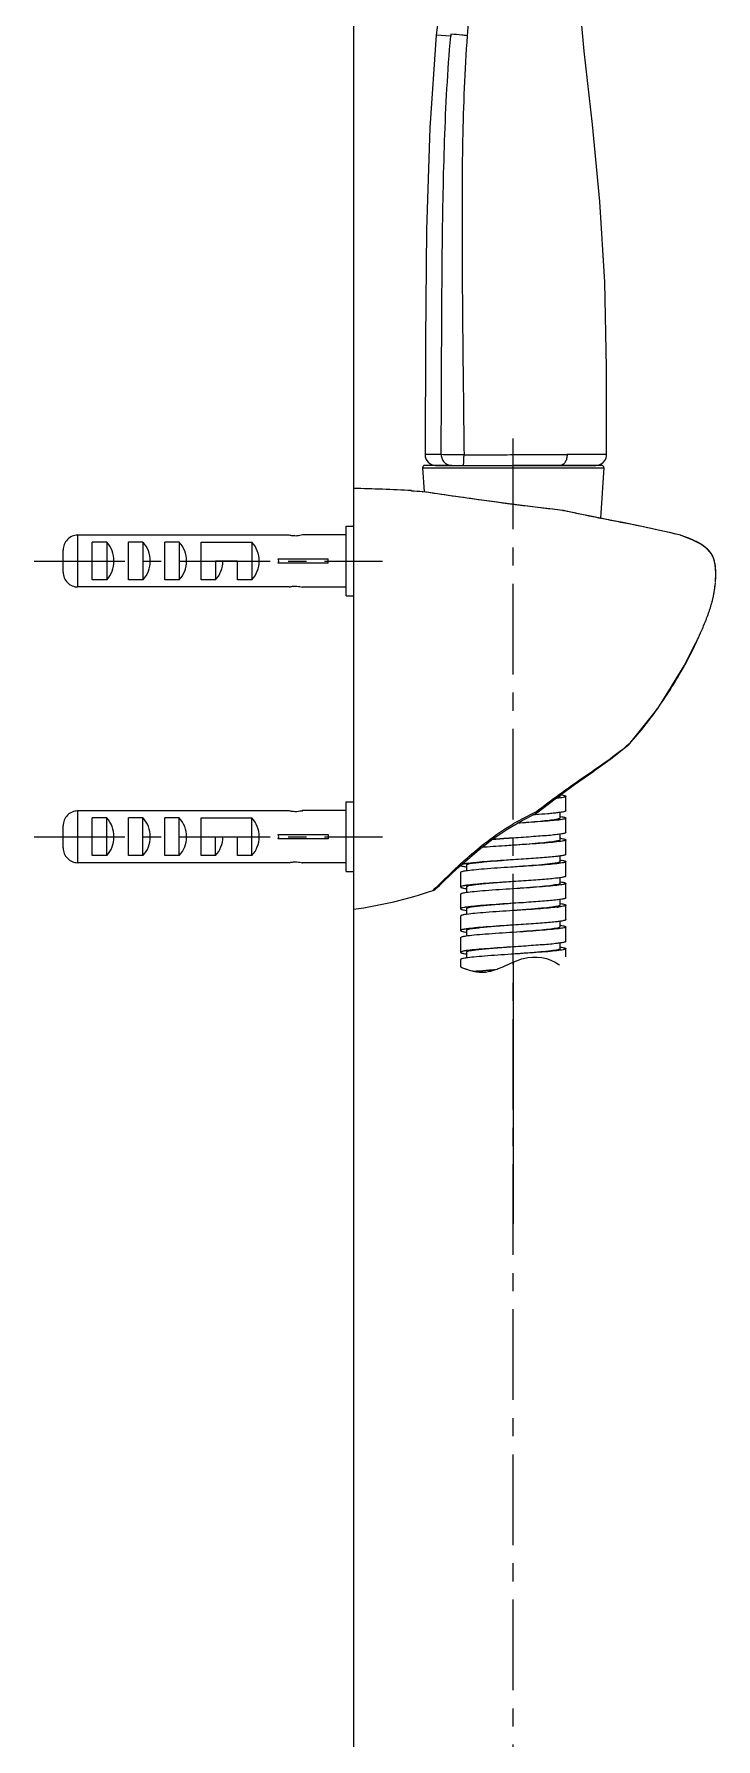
# Model space of a CAD drawing. Extents: x 300 to 2828, y 64 to 1916.
# Drawn here: x 938.7 to 1032.6, y 743.7 to 978.6 of the extents above; entities that cross this region are included whole.
import ezdxf

# ---------------------------------------------------------------- set-up
doc = ezdxf.new("R2010")
doc.units = 0
doc.header["$LTSCALE"] = 10
doc.header["$MEASUREMENT"] = 0
doc.linetypes.add('CENTER', pattern=[2, 1.25, -0.25, 0.25, -0.25])
doc.layers.get('0').update_dxf_attribs({"linetype": 'CONTINUOUS'})
for name, color, linetype in [('1', 7, 'CONTINUOUS'), ('DEF_LAYER_ASSEM_MEMBER', 7, 'CONTINUOUS'), ('DEFAULT_1', 7, 'CENTER'), ('MEMBER', 7, 'CONTINUOUS')]:
    doc.layers.add(name, color=color, linetype=linetype)

msp = doc.modelspace()

# ---------------------------------------------------------------- linework, layer by layer
msp.add_line((982.65, 1167.32), (982.65, 376.14))
at = {"layer": '1', "color": 1, "linetype": 'CENTER', "lineweight": 5}
msp.add_line((1004.65, 510.37), (1004.65, 923.17), dxfattribs=at)
at = {"layer": 'DEF_LAYER_ASSEM_MEMBER', "color": 9, "linetype": 'Continuous'}
for p, q in [((996.05, 978.31), (994.04, 978.49)), ((996.07, 978.62), (996.04, 978.31)), ((992.17, 918.85), (1017.13, 918.85)), ((994.73, 920.66), (992.51, 920.66)), ((992.21, 915.54), (992.13, 915.55)), ((1011.5, 912.96), (1011.45, 912.97)), ((1011.5, 912.96), (1011.46, 912.97)), ((1011.5, 912.96), (1011.56, 912.96)), ((1011.55, 912.95), (1011.5, 912.96)), ((1027.78, 909.52), (1027.7, 909.55)), ((1027.78, 909.52), (1027.7, 909.54)), ((1027.78, 909.52), (1027.78, 909.52)), ((1028.17, 891.46), (1028.24, 891.58)), ((1020.67, 880.85), (1020.7, 880.83)), ((1004.55, 869.7), (1004.59, 869.73)), ((1004.67, 869.78), (1004.72, 869.8)), ((1007.72, 871.36), (1007.79, 871.42)), ((997.62, 864.46), (997.69, 864.53)), ((997.69, 864.53), (997.74, 864.57)), ((997.74, 864.57), (997.81, 864.63)), ((993.63, 860.6), (993.91, 860.89)), ((993.91, 860.89), (994.01, 860.99))]:
    msp.add_line(p, q, dxfattribs=at)
at = {"layer": 'DEF_LAYER_ASSEM_MEMBER', "color": 7, "linetype": 'Continuous'}
for p, q in [((992.17, 918.85), (992.4, 915.51)), ((994.01, 919.17), (992.47, 919.17)), ((994.01, 919.16), (1016.01, 919.18)), ((996.17, 919.16), (994.01, 919.16)), ((1016.83, 919.17), (1004.61, 919.17)), ((1016.01, 919.18), (1016.39, 919.23)), ((1016.39, 919.23), (1016.74, 919.37)), ((1017.13, 918.85), (1016.65, 911.89)), ((982.65, 915.99), (982.65, 857.99)), ((990.65, 915.64), (990.65, 915.71)), ((992.13, 915.55), (992.22, 915.54)), ((993.04, 915.42), (992.22, 915.54)), ((1024.23, 910.36), (1022.14, 910.8)), ((1027.7, 909.55), (1026.12, 909.93)), ((1027.7, 909.55), (1027.7, 909.55)), ((1032.41, 902.22), (1032.42, 902.32)), ((1032.42, 902.32), (1032.44, 902.43)), ((1032.43, 902.37), (1032.44, 902.48)), ((1032.44, 902.48), (1032.46, 902.6)), ((1032.44, 902.43), (1032.45, 902.54)), ((1032.45, 902.54), (1032.47, 902.66)), ((1032.47, 902.66), (1032.48, 902.76)), ((1032.48, 902.76), (1032.49, 902.87)), ((1032.49, 902.87), (1032.5, 902.96)), ((1032.49, 902.87), (1032.49, 902.89)), ((1031.92, 899.95), (1031.95, 900.05)), ((1032.25, 901.29), (1032.27, 901.37)), ((1032.37, 901.98), (1032.38, 902.05)), ((1032.37, 901.95), (1032.37, 901.98)), ((1032.39, 902.1), (1032.41, 902.22)), ((1031.77, 899.44), (1031.8, 899.54)), ((1030.05, 895.18), (1030.15, 895.41)), ((1030.15, 895.41), (1030.32, 895.79)), ((1030.32, 895.79), (1030.45, 896.08)), ((1030.45, 896.08), (1030.54, 896.27)), ((1030.54, 896.27), (1030.62, 896.47)), ((1030.62, 896.47), (1030.71, 896.67)), ((1030.71, 896.67), (1030.79, 896.87)), ((1030.79, 896.87), (1030.88, 897.07)), ((1030.88, 897.07), (1031, 897.38)), ((1030.05, 895.18), (1030.05, 895.19)), ((1020.61, 880.74), (1020.61, 880.74)), ((1011.1, 873.57), (1011.1, 873.73)), ((1011.9, 871.57), (1011.9, 873.57)), ((1007.72, 871.03), (1007.37, 871)), ((1007.89, 871.29), (1007.89, 871.29)), ((1011.1, 870.57), (1011.1, 871.35)), ((1011.9, 868.57), (1011.9, 870.57)), ((1004.67, 867.82), (1004.65, 867.82)), ((1011.1, 867.57), (1011.1, 868.35)), ((1011.9, 865.57), (1011.9, 867.57)), ((997.02, 863.7), (998.34, 864.88)), ((1004.65, 866.82), (1004.63, 866.82)), ((1004.67, 866.82), (1004.65, 866.82)), ((1004.67, 864.82), (1004.65, 864.82)), ((1011.1, 864.57), (1011.1, 865.35)), ((1011.11, 864.79), (1011.13, 864.79)), ((1011.13, 864.79), (1011.15, 864.79)), ((997.4, 863.07), (997.4, 861.07)), ((998.2, 864.07), (998.2, 863.29)), ((1004.65, 863.82), (1004.32, 863.8)), ((1004.67, 863.82), (1004.65, 863.82)), ((1011.1, 861.57), (1011.1, 862.34)), ((1011.9, 862.57), (1011.9, 864.57)), ((997.4, 860.07), (997.4, 858.07)), ((998.2, 861.07), (998.2, 860.29)), ((1004.65, 860.82), (1004.63, 860.82)), ((1004.67, 861.82), (1004.65, 861.82)), ((1004.67, 860.82), (1004.65, 860.82)), ((1011.9, 859.57), (1011.9, 861.57)), ((998.2, 858.07), (998.2, 857.29)), ((1004.65, 857.82), (1004.63, 857.82)), ((1004.67, 858.82), (1004.65, 858.82)), ((1004.67, 857.82), (1004.65, 857.82)), ((1011.1, 858.57), (1011.1, 859.35)), ((1011.9, 856.57), (1011.9, 858.57)), ((997.4, 857.07), (997.4, 855.07)), ((998.24, 855.3), (998.22, 855.3)), ((1004.67, 855.82), (1004.65, 855.82)), ((1010.93, 855.32), (1010.91, 855.32)), ((1011.1, 855.57), (1011.1, 856.35)), ((1011.9, 853.57), (1011.9, 855.57)), ((997.4, 854.07), (997.4, 852.07)), ((998.2, 855.07), (998.2, 854.29)), ((1004.65, 854.82), (1004.63, 854.82)), ((1004.67, 854.82), (1004.65, 854.82)), ((1011.1, 852.57), (1011.1, 853.35)), ((997.4, 851.07), (997.4, 850.05)), ((998.2, 852.07), (998.2, 851.29)), ((1004.65, 851.82), (1004.35, 851.8)), ((1004.67, 852.82), (1004.65, 852.82)), ((1011.11, 852.79), (1011.13, 852.79)), ((1011.13, 852.79), (1011.15, 852.79)), ((1011.9, 851.43), (1011.9, 852.57)), ((1002.1, 849.65), (1002, 849.64)), ((1003.5, 850.2), (1003.52, 850.21))]:
    msp.add_line(p, q, dxfattribs=at)
at = {"layer": 'DEF_LAYER_ASSEM_MEMBER', "color": 4, "linetype": 'Continuous'}
msp.add_line((1004.65, 850.7), (1004.65, 814.65), dxfattribs=at)
at = {"layer": 'DEF_LAYER_ASSEM_MEMBER', "color": 7, "linetype": 'Continuous'}
for points in [[(1001.32, 1019.85), (998.73, 1008.62), (996.76, 997.8), (995.23, 987.67), (994.04, 978.49)], [(1017.51, 920.68), (1017.5, 932.65), (1017.27, 944.41), (1016.59, 955.56), (1015.56, 966.16), (1014.41, 976.25), (1013.55, 985.86), (1013.44, 995.08), (1014.18, 1003.94), (1015.76, 1012.48), (1017.75, 1019.16)], [(994.04, 978.49), (993.15, 965.71), (992.72, 951.63), (992.55, 936.53), (992.51, 920.66)], [(1016.74, 919.37), (1017.04, 919.58), (1017.27, 919.86), (1017.43, 920.18), (1017.5, 920.53), (1017.51, 920.68)], [(1011.45, 912.97), (1009.69, 913.17), (1007.65, 913.42), (1005.53, 913.69), (1003.39, 913.97), (1001.28, 914.25), (999.26, 914.53), (997.38, 914.8), (995.69, 915.04), (993.04, 915.42)], [(1022.15, 910.8), (1019.97, 911.24), (1017.74, 911.67), (1015.53, 912.12), (1013.41, 912.56), (1011.55, 912.96)], [(1022.14, 910.8), (1019.95, 911.24), (1017.72, 911.68), (1016.65, 911.89)], [(1027.7, 909.55), (1026.13, 909.93), (1024.21, 910.36)], [(1032.5, 903.02), (1032.56, 904.38), (1032.46, 905.46), (1032.26, 906.32), (1031.94, 907), (1031.39, 907.64), (1030.57, 908.27), (1029.4, 908.89), (1027.78, 909.52)], [(1029.39, 908.89), (1029.38, 908.9), (1027.78, 909.52)], [(1031.83, 899.65), (1031.86, 899.75), (1031.89, 899.85), (1031.92, 899.95)], [(1031.95, 900.05), (1031.98, 900.15), (1032.01, 900.25), (1032.03, 900.34), (1032.06, 900.44), (1032.08, 900.54), (1032.11, 900.63), (1032.13, 900.73), (1032.15, 900.82), (1032.17, 900.92)], [(1031.95, 900.05), (1031.98, 900.15), (1032.01, 900.25), (1032.03, 900.34), (1032.06, 900.44), (1032.08, 900.54), (1032.11, 900.64), (1032.13, 900.73), (1032.15, 900.83)], [(1032.17, 900.92), (1032.2, 901.01), (1032.22, 901.1), (1032.23, 901.19), (1032.25, 901.29)], [(1032.17, 900.92), (1032.2, 901.01), (1032.22, 901.1), (1032.23, 901.2)], [(1032.25, 901.28), (1032.27, 901.37), (1032.29, 901.46)], [(1032.29, 901.46), (1032.3, 901.55), (1032.32, 901.63), (1032.33, 901.71), (1032.35, 901.8), (1032.36, 901.88), (1032.37, 901.95)], [(1032.29, 901.46), (1032.3, 901.55), (1032.32, 901.63), (1032.33, 901.71), (1032.35, 901.8), (1032.36, 901.88)], [(1032.37, 901.98), (1032.38, 902), (1032.4, 902.17)], [(1032.37, 901.95), (1032.38, 902.02), (1032.39, 902.12)], [(1031, 897.38), (1031.05, 897.48), (1031.09, 897.58), (1031.13, 897.68), (1031.17, 897.79)], [(1031, 897.38), (1031.05, 897.48), (1031.09, 897.58), (1031.13, 897.68)], [(1031.17, 897.79), (1031.21, 897.89), (1031.25, 897.99), (1031.29, 898.1), (1031.33, 898.2), (1031.37, 898.3), (1031.41, 898.41), (1031.45, 898.51), (1031.48, 898.62), (1031.52, 898.72), (1031.56, 898.82), (1031.6, 898.93), (1031.63, 899.03), (1031.67, 899.13), (1031.7, 899.24), (1031.73, 899.34), (1031.77, 899.44)], [(1031.17, 897.79), (1031.21, 897.89), (1031.25, 897.99), (1031.29, 898.1), (1031.33, 898.2), (1031.37, 898.3), (1031.41, 898.41), (1031.45, 898.51), (1031.49, 898.62), (1031.52, 898.72), (1031.56, 898.82), (1031.6, 898.93), (1031.63, 899.03), (1031.67, 899.13), (1031.7, 899.24), (1031.73, 899.34)], [(1031.77, 899.44), (1031.8, 899.54), (1031.83, 899.65)], [(1031.83, 899.65), (1031.86, 899.75), (1031.89, 899.85)], [(1020.7, 880.83), (1024.55, 885.66), (1028.2, 891.5), (1030.05, 895.19)], [(1026.08, 888.11), (1028.21, 891.53), (1029.82, 894.72)], [(1015.72, 877.04), (1018.29, 878.89), (1020.61, 880.74)], [(1007.89, 871.29), (1010.43, 873.24), (1013.09, 875.18), (1015.73, 877.04)], [(1003.91, 869.1), (1005.86, 870.25), (1007.69, 871.17)], [(998.34, 864.88), (999.94, 866.23), (1001.86, 867.71), (1003.91, 869.1)], [(994.01, 860.84), (994.48, 861.29), (995.08, 861.88), (995.94, 862.69), (997.02, 863.7)]]:
    msp.add_lwpolyline(points, dxfattribs=at)
for centre, radius, start, end in [((992.47, 918.87), 0.3, 90, 183.9182), ((994.01, 920.66), 1.5, 180.053, 267.643), ((1016.83, 918.87), 0.3, 356.0818, 90), ((979.65, 718.03), 197.98, 86.8148, 89.1316), ((979.87, 720.83), 195.1, 86.3964, 86.8324), ((1011.34, 911.98), 0.998, 80.7102, 83.6768), ((1011.34, 911.98), 1, 77.7133, 80.7103), ((1027.45, 908.58), 0.999, 70.8916, 75.5946), ((1019.95, 881.5), 1, 310.9464, 317.8411), ((1019.96, 881.5), 0.998, 317.8452, 318.3125), ((1009.65, 863.67), 10.23, 81.2378, 81.4468), ((1007.26, 872.09), 1.01, 295.2884, 301.9875), ((1007.27, 872.08), 0.999, 301.9811, 308.2155), ((1008.62, 887.9), 17.73, 277.1258, 277.4934), ((1009.55, 859.99), 10.91, 81.4347, 81.5892), ((1008.88, 882.86), 15.68, 277.4633, 277.7055), ((1009.5, 856.7), 11.21, 81.5231, 81.6526), ((998.62, 860.18), 4.13, 101.3796, 101.7057), ((999.26, 856.63), 7.74, 99.2399, 99.6662), ((999.52, 855.06), 9.33, 98.5877, 99.2325), ((999.84, 852.91), 11.5, 98.1059, 98.5925), ((999.76, 874.65), 10.91, 261.4347, 261.5892), ((1000.5, 848.22), 16.24, 97.115, 98.0605), ((974.3, 917.42), 60.01, 278.0039, 288.7932), ((993.31, 861.55), 1, 288.7955, 314.4326), ((999.07, 854.74), 6.61, 99.5254, 100.3155), ((999.3, 853.42), 7.95, 99.1911, 99.5386), ((999.54, 851.93), 9.46, 98.5541, 99.1826), ((999.84, 849.94), 11.47, 98.1541, 98.5607), ((999.75, 871.58), 10.84, 261.401, 261.5871), ((1009.52, 850.83), 11.07, 81.4414, 81.6679), ((999.31, 850.32), 8.05, 99.2031, 99.4394), ((999.4, 849.8), 8.58, 99.0647, 99.2041), ((999.59, 848.57), 9.82, 98.4597, 99.0544), ((999.79, 868.85), 11.12, 261.4517, 261.6828), ((999.87, 846.7), 11.71, 98.1303, 98.4669), ((1008.5, 876.77), 18.61, 276.7542, 277.5376), ((1009.56, 848.06), 10.84, 81.4045, 81.5821), ((999.29, 847.46), 7.91, 99.0895, 99.6809), ((999.58, 845.64), 9.75, 98.4764, 99.0881), ((999.88, 845.68), 11.73, 98.0846, 98.4897), ((999.87, 843.75), 11.66, 98.1214, 98.4835), ((1009.52, 844.83), 11.08, 81.4841, 81.6227), ((999.7, 865.25), 10.51, 261.258, 261.5956), ((999.84, 866.19), 11.47, 261.5925, 261.71), ((998.56, 848.46), 3.84, 101.4639, 102.176), ((999.26, 844.65), 7.72, 99.2352, 99.6882), ((999.52, 843.04), 9.35, 98.5833, 99.2285), ((999.86, 840.83), 11.58, 98.0742, 98.5873), ((999.77, 862.7), 10.97, 261.4535, 261.6011), ((1000.41, 836.88), 15.57, 97.2854, 98.0493), ((1003.22, 863.86), 14.98, 247.1444, 249.37), ((1002.15, 861.05), 11.97, 249.4264, 250.4413), ((1001.51, 859.22), 10.04, 250.4004, 253.0471), ((1000.98, 857.5), 8.23, 253.0643, 255.5745), ((1000.65, 856.2), 6.89, 255.5529, 259.2095), ((1004.42, 796.85), 52.82, 95.2738, 95.502), ((1000.48, 855.32), 6, 259.2494, 261.5207), ((995.91, 867.19), 18.61, 291.5621, 293.1304), ((992.85, 874.42), 26.47, 293.0652, 293.2563), ((990.07, 880.88), 33.49, 293.2663, 293.6457), ((974, 917.47), 73.46, 293.6985, 294.003), ((1006.36, 844.34), 7.58, 51.9955, 52.9798)]:
    msp.add_arc(centre, radius, start, end, dxfattribs=at)
at = {"layer": 'DEF_LAYER_ASSEM_MEMBER', "color": 9, "linetype": 'Continuous'}
for centre, radius, start, end in [((974.53, 921.09), 61.28, 324.9771, 331.092), ((978.89, 918.07), 55.97, 324.2692, 324.9372), ((982.86, 915.22), 51.1, 317.7314, 318.533), ((1003.13, 901.34), 26.97, 310.3255, 310.5695), ((1020.38, 880.94), 0.307, 342.9135, 344.2305), ((1021.5, 840.98), 33.35, 120.5568, 120.7254), ((1021.61, 840.81), 33.56, 120.3049, 120.4727), ((1021.7, 840.64), 33.75, 120.0541, 120.2212), ((1022.43, 839.35), 35.23, 114.8557, 120.0328), ((1023.42, 837.34), 37.46, 114.7725, 114.9281), ((1043.32, 814.06), 68.04, 131.8538, 131.9918), ((1042.46, 815.02), 66.74, 131.7279, 131.8538), ((1041.36, 816.26), 65.08, 131.4838, 131.7283), ((1046.5, 810.55), 72.77, 132.3206, 132.5509), ((1045.49, 811.66), 71.27, 132.197, 132.3202), ((1113.85, 741.81), 169.01, 134.9492, 135.1585)]:
    msp.add_arc(centre, radius, start, end, dxfattribs=at)
for points, start_tangent, end_tangent in [([(1016.33, 1049.9), (1013.12, 1041.09), (1010.01, 1032.34), (1008.53, 1027.98), (1007.11, 1023.64), (1006.44, 1021.47), (1005.8, 1019.29), (1004.57, 1014.92), (1002.43, 1006.05), (1000.69, 996.97), (999.98, 992.37), (999.34, 987.73), (998.78, 983.07), (998.31, 978.4)], (-0.343117, -0.939293), (-0.079362, -0.996846)), ([(994.73, 920.66), (994.79, 935.08), (994.89, 949.5), (995.2, 963.92), (995.52, 971.12), (996.05, 978.31)], (0.003978, 0.999992), (0.092042, 0.995755)), ([(998.31, 978.4), (997.58, 978.47), (996.07, 978.62)], (-0.995548, 0.094251), (-0.99446, 0.105114)), ([(998.31, 978.4), (997.89, 971.19), (997.68, 963.97), (997.6, 956.75), (997.6, 949.53), (997.71, 935.09), (997.87, 920.64)], (-0.08153, -0.996671), (0.011656, -0.999932)), ([(994.73, 920.66), (994.84, 920.09), (995.15, 919.6), (995.62, 919.28), (996.17, 919.16)], (0.001257, -0.999999), (1, 0.000286)), ([(997.87, 920.64), (995.93, 920.65), (994.73, 920.66)], (-0.999998, -0.002007), (-0.999574, 0.029174)), ([(997.73, 919.16), (997.76, 919.19), (997.78, 919.27), (997.81, 919.4), (997.83, 919.6), (997.85, 919.83), (997.86, 920.1), (997.87, 920.64)], (1, 0.000833), (0.000251, 1)), ([(997.87, 920.64), (1001.52, 920.64), (1005.17, 920.66), (1012.06, 920.69)], (0.999988, -0.004906), (1, 0.000293)), ([(1012.06, 920.69), (1012, 920.13), (1011.8, 919.62), (1011.49, 919.28), (1011.16, 919.17)], (0.007454, -0.999972), (-1, -0.000873)), ([(1017.51, 920.68), (1017.5, 920.68), (1017.48, 920.68), (1017.45, 920.68), (1017.37, 920.69), (1017.26, 920.69), (1017.1, 920.69), (1016.91, 920.69), (1016.67, 920.69), (1016.38, 920.69), (1015.64, 920.69), (1014.68, 920.69), (1013.48, 920.69), (1012.06, 920.69)], (-0.544538, 0.838736), (-1, -0.000367)), ([(1011.46, 912.97), (1005.99, 913.62), (1000.31, 914.38), (992.21, 915.54)], (-0.993768, 0.111469), (-0.990002, 0.141053)), ([(1027.7, 909.54), (1024.18, 910.36), (1020, 911.22), (1017.81, 911.65), (1015.63, 912.09), (1011.55, 912.95)], (-0.968006, 0.250926), (-0.977357, 0.211595)), ([(1032.5, 903.02), (1032.56, 904.15), (1032.49, 905.27), (1032.39, 905.83), (1032.24, 906.37), (1032.01, 906.88), (1031.85, 907.12), (1031.68, 907.34), (1031.48, 907.55), (1031.28, 907.74), (1030.84, 908.09), (1030.36, 908.4), (1029.87, 908.67), (1028.83, 909.13), (1027.78, 909.52)], (0.106409, 0.994322), (-0.945165, 0.326594)), ([(1028.24, 891.58), (1029.18, 893.36), (1030.05, 895.18)], (0.482075, 0.87613), (0.410607, 0.911812)), ([(1021.15, 881.38), (1024.33, 885.38)], (0.662154, 0.749368), (0.583995, 0.811757)), ([(1007.79, 871.42), (1011.03, 873.86), (1014.35, 876.21), (1017.6, 878.48), (1020.59, 880.78)], (0.786468, 0.617631), (0.762374, 0.647136)), ([(1020.67, 880.84), (1020.66, 880.81), (1020.61, 880.74)], (-0.293897, -0.955837), (-0.753912, -0.656976)), ([(998.24, 865.02), (1001.13, 867.4), (1004.46, 869.65)], (0.74915, 0.6624), (0.859626, 0.510924)), ([(1007.72, 871.36), (1007.72, 871.23), (1007.69, 871.17)], (0.153765, -0.988107), (-0.904206, -0.427096)), ([(1007.72, 871.36), (1007.78, 871.32), (1007.82, 871.3), (1007.89, 871.29)], (0.827159, -0.561968), (0.785618, 0.618712)), ([(994.45, 861.43), (995.01, 861.98), (997.29, 864.16)], (0.707903, 0.70631), (0.736683, 0.676238))]:
    msp.add_spline(points, degree=3, dxfattribs=dict(at, start_tangent=start_tangent, end_tangent=end_tangent))
at = {"layer": 'DEF_LAYER_ASSEM_MEMBER', "color": 7, "linetype": 'Continuous'}
for points, start_tangent, end_tangent in [([(1010.95, 873.32), (1010.84, 873.31), (1010.46, 873.26)], (-0.991284, -0.131739), (-0.993981, -0.109549)), ([(1010.84, 873.43), (1010.8, 873.42), (1010.68, 873.39)], (-0.96717, -0.25413), (-0.979039, -0.203673)), ([(1011.1, 873.57), (1011.04, 873.5), (1010.84, 873.43)], (0.001477, -0.999999), (-0.96717, -0.25413)), ([(1011.9, 873.57), (1011.84, 873.51), (1011.66, 873.44), (1011.36, 873.38), (1010.95, 873.32)], (-0.001459, -0.999999), (-0.991284, -0.131739)), ([(1011.21, 873.78), (1011.51, 873.73), (1011.73, 873.67), (1011.86, 873.62), (1011.9, 873.57)], (0.988326, -0.152357), (-0.001459, -0.999999)), ([(1010.82, 870.3), (1009.76, 870.19), (1008.41, 870.08), (1005.19, 869.85)], (-0.992265, -0.124135), (-0.997826, -0.065897)), ([(1010.52, 870.36), (1009.62, 870.24), (1008.37, 870.11), (1005.2, 869.86)], (-0.984491, -0.175436), (-0.997251, -0.074092)), ([(1011.9, 871.57), (1011.83, 871.5), (1011.61, 871.43), (1011.26, 871.37), (1010.77, 871.3), (1010.16, 871.23), (1009.43, 871.16), (1007.72, 871.03)], (-0.001283, -0.999999), (-0.997369, -0.072493)), ([(1011.1, 870.57), (1011.06, 870.52), (1010.95, 870.47), (1010.77, 870.42), (1010.52, 870.36)], (-0.001477, -0.999999), (-0.984491, -0.175436)), ([(1011.9, 870.57), (1011.84, 870.51), (1011.65, 870.44), (1011.35, 870.38), (1010.93, 870.32)], (0.00076, -1), (-0.991448, -0.130499)), ([(1011.17, 870.78), (1011.49, 870.73), (1011.72, 870.68), (1011.86, 870.62), (1011.9, 870.57)], (0.988845, -0.14895), (0.00076, -1)), ([(1004.65, 867.82), (1003.89, 867.76), (1001.69, 867.59)], (-0.997271, -0.073824), (-0.996548, -0.083013)), ([(1004.65, 867.82), (1003.9, 867.77), (1001.73, 867.62)], (-0.997838, -0.065715), (-0.997422, -0.071765)), ([(1011.9, 868.57), (1011.87, 868.52), (1011.76, 868.47), (1011.59, 868.43), (1011.35, 868.38), (1010.68, 868.29), (1009.79, 868.19), (1008.69, 868.1), (1007.44, 868.01), (1006.08, 867.91), (1004.67, 867.82)], (0.00076, -1), (-0.997838, -0.065715)), ([(1010.92, 867.32), (1009.77, 867.19), (1008.28, 867.07), (1004.67, 866.82)], (-0.991523, -0.129928), (-0.997838, -0.065715)), ([(1010.75, 867.41), (1009.86, 867.27), (1008.52, 867.13), (1006.83, 866.98), (1004.96, 866.84)], (-0.97533, -0.220751), (-0.997265, -0.073908)), ([(1011.1, 867.57), (1011.08, 867.53), (1011.01, 867.49), (1010.75, 867.41)], (0.00074, -1), (-0.97533, -0.220751)), ([(1011.9, 867.57), (1011.84, 867.51), (1011.67, 867.45), (1011.38, 867.39), (1010.99, 867.33)], (0.001517, -0.999999), (-0.990965, -0.13412)), ([(1011.16, 867.79), (1011.48, 867.73), (1011.71, 867.68), (1011.85, 867.62), (1011.9, 867.57)], (0.989074, -0.147421), (0.001517, -0.999999)), ([(1004.65, 864.82), (1003.39, 864.72), (1002.18, 864.63), (1001.07, 864.54), (1000.09, 864.44), (999.29, 864.35), (998.69, 864.26), (998.33, 864.16), (998.23, 864.12), (998.2, 864.07)], (-0.997271, -0.073824), (-0.001477, -0.999999)), ([(1004.65, 864.82), (1001.12, 864.58), (999.64, 864.45), (998.49, 864.33)], (-0.997838, -0.065715), (-0.992265, -0.124135)), ([(1004.63, 866.82), (1003.47, 866.74), (1000.28, 866.51)], (-0.997838, -0.065715), (-0.996607, -0.082302)), ([(1011.9, 865.57), (1011.87, 865.52), (1011.76, 865.47), (1011.59, 865.43), (1011.35, 865.38), (1010.68, 865.29), (1009.79, 865.19), (1008.69, 865.1), (1007.44, 865.01), (1006.08, 864.91), (1004.67, 864.82)], (0.001517, -0.999999), (-0.997838, -0.065715)), ([(1011.15, 864.79), (1011.47, 864.73), (1011.71, 864.68), (1011.85, 864.62), (1011.9, 864.57)], (0.989211, -0.146495), (0, -1)), ([(998.13, 863.28), (997.81, 863.23), (997.59, 863.18), (997.45, 863.12), (997.4, 863.07)], (-0.988845, -0.14895), (-0.00076, -1)), ([(997.41, 864.05), (997.47, 864), (997.61, 863.95), (997.83, 863.9), (998.13, 863.85)], (0.420216, -0.907424), (0.988845, -0.14895)), ([(997.78, 864.22), (997.72, 864.21), (997.59, 864.18)], (-0.979194, -0.202926), (-0.959241, -0.282588)), ([(997.96, 864.26), (997.92, 864.25), (997.8, 864.23)], (-0.985788, -0.167996), (-0.980333, -0.19735)), ([(1004.32, 863.8), (1000.66, 863.54), (999.2, 863.41), (998.13, 863.28)], (-0.997834, -0.065786), (-0.988845, -0.14895)), ([(1010.9, 864.45), (1010.55, 864.37), (1010.04, 864.29), (1008.61, 864.13), (1006.75, 863.98), (1004.67, 863.82)], (-0.959086, -0.283114), (-0.997271, -0.073824)), ([(1010.94, 864.32), (1009.79, 864.19), (1008.29, 864.07), (1004.67, 863.82)], (-0.991365, -0.131131), (-0.997838, -0.065716)), ([(1011.9, 862.57), (1011.87, 862.52), (1011.76, 862.47), (1011.59, 862.43), (1011.35, 862.38), (1010.68, 862.29), (1009.79, 862.19), (1008.69, 862.1), (1007.44, 862.01), (1006.08, 861.91), (1004.67, 861.82)], (0, -1), (-0.997838, -0.065716)), ([(1011.1, 864.57), (1011.05, 864.51), (1010.9, 864.45)], (0, -1), (-0.959086, -0.283114)), ([(1011.9, 864.57), (1011.84, 864.51), (1011.66, 864.44), (1011.35, 864.38), (1010.94, 864.32)], (0, -1), (-0.991365, -0.131131)), ([(997.47, 861.13), (997.44, 861.12), (997.4, 861.07)], (-0.902684, -0.430304), (-0.00076, -1)), ([(997.4, 861.07), (997.45, 861.01), (997.58, 860.96), (997.81, 860.91), (998.13, 860.85)], (-0.00076, -1), (0.988756, -0.149537)), ([(998.15, 860.29), (997.83, 860.23), (997.59, 860.18), (997.45, 860.12), (997.4, 860.07)], (-0.989094, -0.147286), (-0.001488, -0.999999)), ([(997.89, 861.24), (997.63, 861.19), (997.47, 861.13)], (-0.983784, -0.179355), (-0.902684, -0.430304)), ([(1004.63, 860.82), (1000.81, 860.55), (999.28, 860.42), (998.15, 860.29)], (-0.997838, -0.065715), (-0.989094, -0.147286)), ([(1004.65, 861.82), (1003.39, 861.72), (1002.18, 861.63), (1001.07, 861.54), (1000.09, 861.44), (999.29, 861.35), (998.69, 861.26), (998.33, 861.16), (998.23, 861.12), (998.2, 861.07)], (-0.997271, -0.073823), (0.001477, -0.999999)), ([(1004.65, 861.82), (1000.88, 861.56), (999.35, 861.43), (998.21, 861.3)], (-0.997838, -0.065715), (-0.989877, -0.141928)), ([(1010.64, 861.39), (1009.68, 861.24), (1008.28, 861.1), (1006.56, 860.96), (1004.67, 860.82)], (-0.980736, -0.19534), (-0.997271, -0.073824)), ([(1010.95, 861.32), (1009.8, 861.2), (1008.3, 861.07), (1004.67, 860.82)], (-0.991282, -0.131758), (-0.997838, -0.065715)), ([(1011.1, 861.57), (1011.07, 861.52), (1010.99, 861.48), (1010.64, 861.39)], (-0.000744, -1), (-0.980736, -0.19534)), ([(1011.9, 861.57), (1011.84, 861.51), (1011.66, 861.44), (1011.36, 861.38), (1010.95, 861.32)], (-0.001522, -0.999999), (-0.991282, -0.131758)), ([(1011.17, 861.78), (1011.49, 861.73), (1011.72, 861.68), (1011.86, 861.62), (1011.9, 861.57)], (0.98886, -0.148848), (-0.001522, -0.999999)), ([(997.59, 858.18), (997.45, 858.12), (997.4, 858.07)], (-0.960895, -0.276914), (-0.001493, -0.999999)), ([(997.4, 858.07), (997.45, 858.01), (997.59, 857.96), (997.82, 857.91), (998.13, 857.85)], (-0.001493, -0.999999), (0.988887, -0.148672)), ([(997.99, 858.26), (997.87, 858.24), (997.59, 858.18)], (-0.986455, -0.164031), (-0.960895, -0.276914)), ([(1004.65, 858.82), (1003.39, 858.72), (1002.18, 858.63), (1001.07, 858.54), (1000.09, 858.44), (999.29, 858.35), (998.69, 858.26), (998.33, 858.16), (998.23, 858.12), (998.2, 858.07)], (-0.997271, -0.073824), (-0.000809, -1)), ([(1004.65, 858.82), (1000.89, 858.56), (999.36, 858.43), (998.22, 858.3)], (-0.997838, -0.065715), (-0.98994, -0.141489)), ([(1004.63, 857.82), (1000.89, 857.56), (999.36, 857.43), (998.23, 857.3)], (-0.997838, -0.065715), (-0.990049, -0.140726)), ([(1011.9, 859.57), (1011.87, 859.52), (1011.76, 859.47), (1011.59, 859.43), (1011.35, 859.38), (1010.68, 859.29), (1009.79, 859.19), (1008.69, 859.1), (1007.44, 859.01), (1006.08, 858.91), (1004.67, 858.82)], (-0.001522, -0.999999), (-0.997838, -0.065715)), ([(1010.85, 858.43), (1010.48, 858.36), (1009.97, 858.28), (1008.54, 858.13), (1006.71, 857.97), (1004.67, 857.82)], (-0.966135, -0.258038), (-0.997271, -0.073824)), ([(1010.69, 858.29), (1009.53, 858.17), (1008.09, 858.05), (1004.67, 857.82)], (-0.992992, -0.11818), (-0.997838, -0.065715)), ([(1011.1, 858.57), (1011.04, 858.5), (1010.85, 858.43)], (0.001451, -0.999999), (-0.966135, -0.258038)), ([(1011.9, 858.57), (1011.84, 858.51), (1011.66, 858.44), (1011.36, 858.38), (1010.94, 858.32)], (-0.000353, -1), (-0.991332, -0.131384)), ([(1011.18, 858.78), (1011.49, 858.73), (1011.72, 858.68), (1011.86, 858.62), (1011.9, 858.57)], (0.988765, -0.149475), (-0.000353, -1)), ([(998.14, 857.29), (997.82, 857.23), (997.59, 857.18), (997.45, 857.12), (997.4, 857.07)], (-0.989029, -0.147722), (0.001059, -0.999999)), ([(997.96, 855.26), (997.91, 855.25), (997.77, 855.22)], (-0.985731, -0.168328), (-0.978871, -0.20448)), ([(1004.65, 855.82), (1003.39, 855.72), (1002.18, 855.63), (1001.07, 855.54), (1000.09, 855.44), (999.29, 855.35), (998.69, 855.26), (998.33, 855.16), (998.23, 855.12), (998.2, 855.07)], (-0.997271, -0.073823), (0.000674, -1)), ([(1004.65, 855.82), (1000.91, 855.56), (999.38, 855.43), (998.24, 855.3)], (-0.997838, -0.065715), (-0.990199, -0.139663)), ([(1011.9, 856.57), (1011.87, 856.52), (1011.76, 856.47), (1011.59, 856.43), (1011.35, 856.38), (1010.68, 856.29), (1009.79, 856.19), (1008.69, 856.1), (1007.44, 856.01), (1006.08, 855.91), (1004.67, 855.82)], (-0.000403, -1), (-0.997838, -0.065715)), ([(1010.55, 855.37), (1009.56, 855.23), (1008.18, 855.09), (1006.5, 854.96), (1004.67, 854.82)], (-0.983742, -0.179586), (-0.997271, -0.073825)), ([(1010.91, 855.32), (1009.76, 855.19), (1008.27, 855.07), (1004.67, 854.82)], (-0.991589, -0.129429), (-0.997838, -0.065715)), ([(1011.1, 855.57), (1011.07, 855.52), (1010.96, 855.47), (1010.55, 855.37)], (-0.00145, -0.999999), (-0.983742, -0.179586)), ([(1011.9, 855.57), (1011.84, 855.51), (1011.65, 855.44), (1011.35, 855.38), (1010.93, 855.32)], (0.001415, -0.999999), (-0.991435, -0.130603)), ([(1011.16, 855.79), (1011.48, 855.73), (1011.71, 855.68), (1011.85, 855.62), (1011.9, 855.57)], (0.988973, -0.148095), (0.001415, -0.999999)), ([(997.63, 855.19), (997.46, 855.13), (997.4, 855.07)], (-0.966089, -0.258211), (0.000971, -1)), ([(997.4, 855.07), (997.45, 855.02), (997.58, 854.96), (997.8, 854.91), (998.1, 854.86)], (0.000971, -1), (0.988373, -0.152048)), ([(998.13, 854.28), (997.81, 854.23), (997.58, 854.18), (997.45, 854.12), (997.4, 854.07)], (-0.988763, -0.149489), (0.000989, -1)), ([(997.77, 855.22), (997.73, 855.21), (997.63, 855.19)], (-0.978871, -0.20448), (-0.966089, -0.258211)), ([(1004.63, 854.82), (1000.79, 854.55), (999.25, 854.42), (998.13, 854.28)], (-0.997838, -0.065715), (-0.988763, -0.149489)), ([(1011.9, 853.57), (1011.87, 853.52), (1011.76, 853.47), (1011.59, 853.43), (1011.35, 853.38), (1010.68, 853.29), (1009.79, 853.19), (1008.69, 853.1), (1007.44, 853.01), (1006.08, 852.91), (1004.67, 852.82)], (0.001368, -0.999999), (-0.997838, -0.065715)), ([(997.75, 852.22), (997.49, 852.14), (997.42, 852.11), (997.4, 852.07)], (-0.977463, -0.211105), (0.001102, -0.999999)), ([(997.4, 852.07), (997.45, 852.01), (997.59, 851.96), (997.82, 851.91), (998.13, 851.85)], (0.001102, -0.999999), (0.988894, -0.148625)), ([(998.13, 851.28), (997.82, 851.23), (997.59, 851.18), (997.45, 851.12), (997.4, 851.07)], (-0.988875, -0.148746), (-0.000995, -1)), ([(997.96, 852.26), (997.92, 852.25), (997.79, 852.23)], (-0.985721, -0.168385), (-0.980011, -0.198941)), ([(1004.35, 851.8), (1000.68, 851.54), (999.21, 851.41), (998.13, 851.28)], (-0.997835, -0.065773), (-0.988875, -0.148746)), ([(1004.65, 852.82), (1003.39, 852.72), (1002.18, 852.63), (1001.07, 852.54), (1000.09, 852.44), (999.29, 852.35), (998.69, 852.26), (998.33, 852.16), (998.23, 852.12), (998.2, 852.07)], (-0.997271, -0.073825), (0.000049, -1)), ([(1004.65, 852.82), (1001.08, 852.57), (999.59, 852.45), (998.43, 852.33)], (-0.997838, -0.065714), (-0.991904, -0.126988)), ([(1003.88, 850.36), (1006.05, 851.23), (1010.93, 850.39)], (0.913776, 0.40622), (0.798455, -0.602054)), ([(1010.78, 852.42), (1010.39, 852.34), (1009.86, 852.27), (1008.44, 852.12), (1006.64, 851.97), (1004.65, 851.82)], (-0.972853, -0.231424), (-0.997271, -0.073824)), ([(1010.94, 852.32), (1009.79, 852.19), (1008.28, 852.07), (1004.65, 851.82)], (-0.991362, -0.131151), (-0.997838, -0.065715)), ([(1011.1, 852.57), (1011.02, 852.49), (1010.78, 852.42)], (0.001151, -0.999999), (-0.972853, -0.231424)), ([(1011.9, 852.57), (1011.84, 852.51), (1011.66, 852.44), (1011.36, 852.38), (1010.94, 852.32)], (-0.000006, -1), (-0.991362, -0.131151)), ([(1011.15, 852.79), (1011.47, 852.73), (1011.71, 852.68), (1011.85, 852.62), (1011.9, 852.57)], (0.989212, -0.146492), (-0.000006, -1)), ([(1002, 849.64), (1001.34, 849.59), (999.57, 849.45)], (-0.997507, -0.070565), (-0.995762, -0.091973)), ([(1002.01, 849.62), (1001.33, 849.56), (999.59, 849.39)], (-0.996724, -0.080873), (-0.992954, -0.118498)), ([(999.6, 849.39), (1000.43, 849.33), (1001.93, 849.59)], (0.98923, -0.146368), (0.957211, 0.289391)), ([(1002.1, 849.65), (1002.75, 849.88)], (0.95094, 0.309375), (0.930457, 0.3664))]:
    msp.add_spline(points, degree=3, dxfattribs=dict(at, start_tangent=start_tangent, end_tangent=end_tangent))
at = {"layer": 'DEFAULT_1', "color": 7, "linetype": 'CENTER'}
for p, q in [((938.65, 905.99), (986.65, 905.99)), ((938.65, 867.99), (986.65, 867.99))]:
    msp.add_line(p, q, dxfattribs=at)
at = {"layer": 'MEMBER', "color": 9, "linetype": 'Continuous'}
for p, q in [((944.65, 909.55), (944.65, 902.42)), ((944.65, 871.55), (944.65, 864.42))]:
    msp.add_line(p, q, dxfattribs=at)
at = {"layer": 'MEMBER', "color": 7, "linetype": 'Continuous'}
for p, q in [((973.79, 909.55), (944.65, 909.55)), ((975.64, 909.59), (975.64, 909.59)), ((975.65, 909.59), (975.64, 909.59)), ((981.65, 909.59), (975.65, 909.59)), ((981.65, 901.19), (981.65, 910.79)), ((981.65, 910.79), (982.65, 910.79)), ((942.65, 904.47), (942.65, 907.51)), ((946.65, 903.4), (946.65, 908.58)), ((948.65, 908.58), (946.65, 908.58)), ((948.65, 908.58), (948.65, 903.4)), ((951.65, 903.4), (951.65, 908.58)), ((953.65, 908.58), (951.65, 908.58)), ((953.65, 908.58), (953.65, 903.4)), ((956.65, 903.4), (956.65, 908.58)), ((958.65, 908.58), (956.65, 908.58)), ((958.65, 908.58), (958.65, 903.4)), ((961.65, 903.4), (961.65, 908.58)), ((961.65, 908.58), (968.65, 908.58)), ((968.65, 908.58), (968.65, 903.4)), ((963.65, 905.99), (963.65, 903.4)), ((966.65, 905.99), (963.65, 905.99)), ((966.65, 903.4), (966.65, 905.99)), ((972.28, 906.29), (979.15, 906.29)), ((979.15, 905.69), (972.28, 905.69)), ((979.15, 905.69), (979.15, 906.29)), ((973.79, 902.42), (944.65, 902.42)), ((948.65, 903.4), (946.65, 903.4)), ((953.65, 903.4), (951.65, 903.4)), ((958.65, 903.4), (956.65, 903.4)), ((963.65, 903.4), (961.65, 903.4)), ((968.65, 903.4), (966.65, 903.4)), ((975.65, 902.39), (975.64, 902.39)), ((981.65, 902.39), (975.65, 902.39)), ((981.65, 901.19), (982.65, 901.19)), ((981.65, 863.19), (981.65, 872.79)), ((981.65, 872.79), (982.65, 872.79)), ((942.65, 866.47), (942.65, 869.51)), ((973.79, 871.55), (944.65, 871.55)), ((946.65, 865.4), (946.65, 870.58)), ((948.65, 870.58), (946.65, 870.58)), ((948.65, 865.4), (948.65, 870.58)), ((951.65, 865.4), (951.65, 870.58)), ((953.65, 870.58), (951.65, 870.58)), ((953.65, 865.4), (953.65, 870.58)), ((956.65, 865.4), (956.65, 870.58)), ((958.65, 870.58), (956.65, 870.58)), ((958.65, 865.4), (958.65, 870.58)), ((961.65, 865.4), (961.65, 870.58)), ((961.65, 870.58), (968.65, 870.58)), ((968.65, 865.4), (968.65, 870.58)), ((975.65, 871.59), (975.64, 871.59)), ((981.65, 871.59), (975.65, 871.59)), ((963.65, 865.4), (963.65, 867.99)), ((963.65, 867.99), (966.65, 867.99)), ((966.65, 865.4), (966.65, 867.99)), ((972.28, 868.29), (979.15, 868.29)), ((979.15, 867.69), (972.28, 867.69)), ((979.15, 868.29), (979.15, 867.69)), ((948.65, 865.4), (946.65, 865.4)), ((953.65, 865.4), (951.65, 865.4)), ((958.65, 865.4), (956.65, 865.4)), ((963.65, 865.4), (961.65, 865.4)), ((968.65, 865.4), (966.65, 865.4)), ((973.79, 864.42), (944.65, 864.42)), ((975.65, 864.39), (975.58, 864.41)), ((975.64, 864.39), (975.65, 864.39)), ((981.65, 864.39), (975.65, 864.39)), ((981.65, 863.19), (982.65, 863.19))]:
    msp.add_line(p, q, dxfattribs=at)
for centre, start, end in [((944.81, 869.51), 169.6985, 180.0317), ((944.81, 866.47), 179.9683, 190.3015)]:
    msp.add_arc(centre, 2.16, start, end, dxfattribs=at)
for centre, start_param, end_param in [((946.38, 905.99), -2.373945, -0.767648), ((951.38, 905.99), -2.373945, -0.767648), ((956.38, 905.99), -2.373945, -0.767648), ((966.38, 905.99), 3.90924, 5.515538), ((961.38, 905.99), -2.373945, -1.570796), ((946.38, 867.99), 3.90924, 5.515538), ((951.38, 867.99), -2.373945, -0.767648), ((956.38, 867.99), -2.373945, -0.767648), ((966.38, 867.99), -2.373945, -0.767648), ((961.38, 867.99), -2.373945, -1.570796)]:
    msp.add_ellipse(centre, major_axis=(0, 3.6), ratio=0.909091, start_param=start_param, end_param=end_param, dxfattribs=at)
for points, start_tangent, end_tangent in [([(944.65, 909.55), (943.88, 909.4), (943.23, 908.95), (942.8, 908.28), (942.65, 907.51)], (-1, 0), (0, -1)), ([(975.64, 909.59), (974.85, 909.45), (974.24, 909.47), (973.79, 909.55)], (-0.964019, -0.265832), (-0.97174, 0.236052)), ([(972.35, 905.99), (972.28, 906.29)], (0, 1), (-0.428509, 0.903538)), ([(972.28, 905.69), (972.35, 905.99)], (0.428509, 0.903538), (0, 1)), ([(942.65, 904.47), (942.8, 903.69), (943.23, 903.03), (943.88, 902.58), (944.65, 902.42)], (0, -1), (1, 0)), ([(973.79, 902.42), (974.24, 902.51), (974.85, 902.52), (975.64, 902.39)], (0.97174, 0.236052), (0.964018, -0.265838)), ([(944.65, 871.55), (943.88, 871.4), (943.23, 870.95), (942.8, 870.28), (942.65, 869.51)], (-1, 0), (0, -1)), ([(975.64, 871.59), (974.85, 871.45), (974.24, 871.47), (973.79, 871.55)], (-0.964016, -0.265846), (-0.97174, 0.236052)), ([(975.58, 871.57), (975.61, 871.58), (975.65, 871.59)], (0.967841, 0.251563), (0.962021, 0.272974)), ([(972.35, 867.99), (972.28, 868.29)], (0, 1), (-0.428509, 0.903538)), ([(972.28, 867.69), (972.35, 867.99)], (0.428509, 0.903538), (0, 1)), ([(942.65, 866.47), (942.8, 865.69), (943.23, 865.03), (943.88, 864.58), (944.65, 864.42)], (0, -1), (1, 0)), ([(973.79, 864.42), (974.24, 864.51), (974.86, 864.52), (975.64, 864.39)], (0.97174, 0.236052), (0.964015, -0.265849))]:
    msp.add_spline(points, degree=3, dxfattribs=dict(at, start_tangent=start_tangent, end_tangent=end_tangent))

doc.saveas('drawing.dxf')
